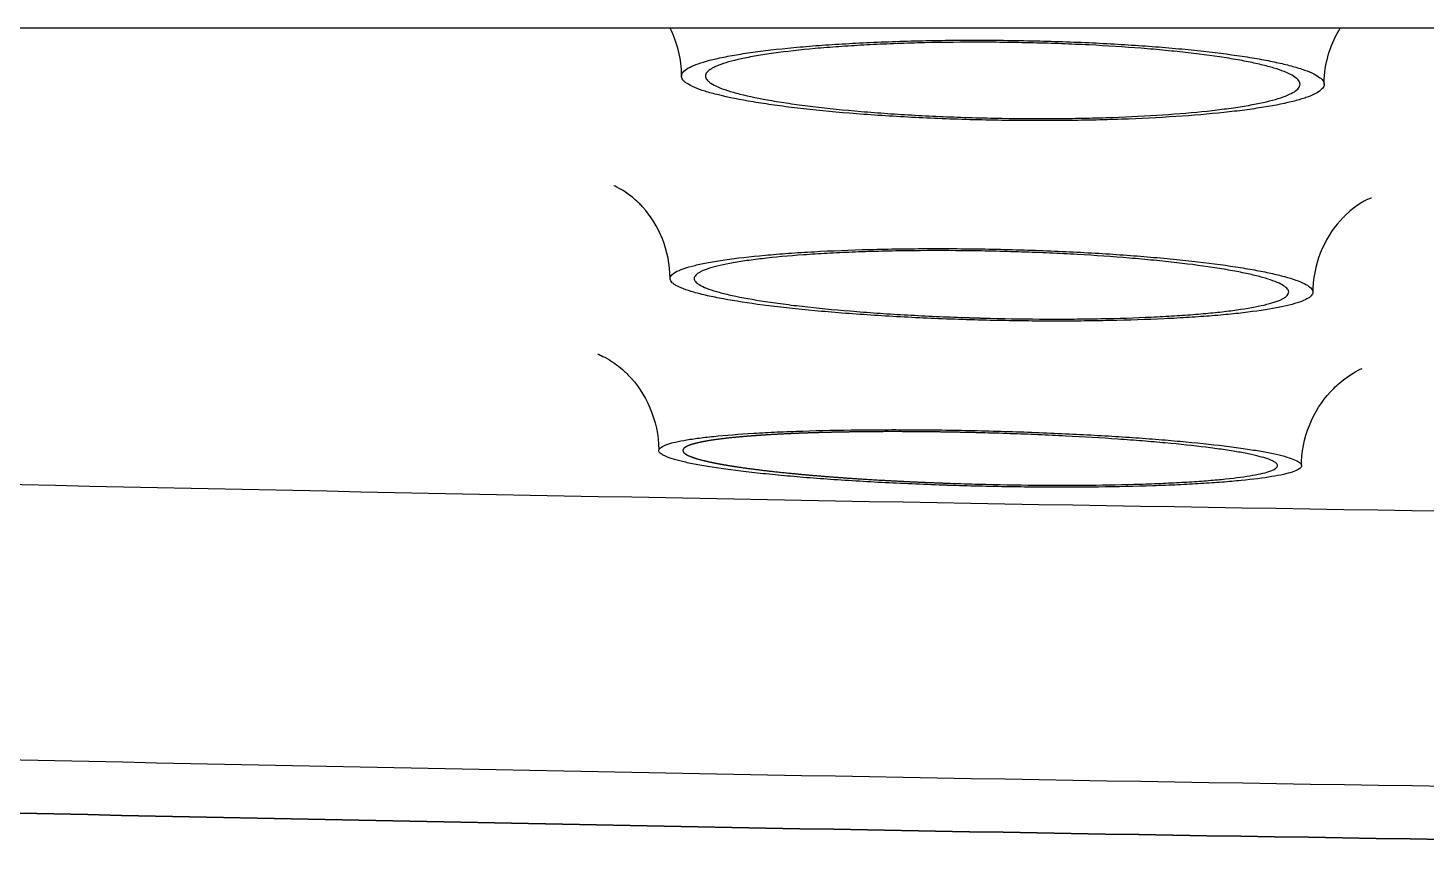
# Model space of a CAD drawing. Header units: millimetres. Extents: x 0 to 2809, y -1128 to 717.
# Drawn here: x 422.2 to 509.2, y 312 to 364 of the extents above; entities that cross this region are included whole.
import ezdxf

# ---------------------------------------------------------------- set-up
doc = ezdxf.new("R2010")
doc.units = ezdxf.units.MM
doc.layers.add('Blocks', color=7, linetype='Continuous')
doc.layers.add('Blocks$Inner', color=7, linetype='Continuous', lineweight=25, true_color=0x007f00)
doc.layers.add('Blocks$Outline', color=7, linetype='Continuous', lineweight=35, true_color=0xff3f3f)

# ---------------------------------------------------------------- blocks, each defined once
blk = doc.blocks.new('Balcony Lounge Bench w Arm Front')
at = {"layer": 'Blocks$Inner'}
blk.add_lwpolyline([(1224.493, 363.997), (1060.548, 363.997), (874.6, 363.997), (778.67, 363.997), (712.85, 363.997), (647.029, 363.997), (551.1, 363.997), (365.151, 363.997), (201.207, 363.997)], dxfattribs=at)
for points in [[(462.092, 364), (462.536, 363.121), (462.81, 362.092), (462.81, 361.007)], [(484.723, 363.07), (484.103, 363.085), (483.48, 363.096), (482.853, 363.104)], [(482.856, 363.233), (483.534, 363.226), (484.208, 363.214), (484.878, 363.199)], [(482.751, 358.252), (482.09, 358.262), (481.431, 358.277), (480.759, 358.295)], [(480.898, 358.425), (481.519, 358.406), (482.138, 358.392), (482.755, 358.382)], [(483.991, 350.062), (483.39, 350.082), (482.785, 350.098), (482.173, 350.111)], [(482.183, 350.241), (482.84, 350.228), (483.494, 350.211), (484.144, 350.19)], [(482.02, 345.811), (481.369, 345.826), (480.72, 345.844), (480.058, 345.866)], [(483.269, 338.76), (482.675, 338.78), (482.077, 338.798), (481.461, 338.814)], [(481.482, 338.943), (482.131, 338.927), (482.777, 338.909), (483.421, 338.888)], [(481.314, 335.491), (480.671, 335.506), (480.029, 335.524), (479.389, 335.545)], [(479.541, 335.674), (480.136, 335.653), (480.73, 335.635), (481.321, 335.62)]]:
    blk.add_open_spline(points, degree=3, dxfattribs=at)
for points, knots in [([(502.81, 360.497), (502.81, 360.606), (502.813, 360.714), (502.818, 360.823), (502.876, 362.004), (503.261, 363.104), (503.818, 363.997)], [0.000008, 0.000008, 0.000008, 0.000008, 0.359459, 0.359459, 0.359459, 4.273182, 4.273182, 4.273182, 4.273182]), ([(462.81, 361.007), (462.81, 361.091), (462.845, 361.174), (462.916, 361.257), (462.983, 361.336), (463.082, 361.413), (463.213, 361.491), (463.279, 361.529), (463.353, 361.568), (463.434, 361.606), (463.516, 361.644), (463.605, 361.681), (463.702, 361.718), (464.088, 361.866), (464.592, 362.007), (465.214, 362.14), (465.37, 362.173), (465.533, 362.206), (465.704, 362.239), (465.875, 362.271), (466.053, 362.303), (466.237, 362.334), (466.605, 362.397), (466.997, 362.456), (467.413, 362.513), (468.245, 362.626), (469.171, 362.728), (470.196, 362.818), (470.708, 362.864), (471.238, 362.906), (471.783, 362.944), (472.328, 362.982), (472.889, 363.016), (473.465, 363.048), (474.041, 363.079), (474.632, 363.106), (475.24, 363.13), (475.847, 363.154), (476.473, 363.175), (477.102, 363.191), (478.359, 363.224), (479.639, 363.241), (480.94, 363.242), (481.573, 363.243), (482.213, 363.24), (482.856, 363.233)], [250.332814, 250.332814, 250.332814, 250.332814, 253.121177, 253.121177, 253.121177, 255.775128, 255.775128, 255.775128, 257.110629, 257.110629, 257.110629, 258.438624, 258.438624, 258.438624, 263.732217, 263.732217, 263.732217, 265.063012, 265.063012, 265.063012, 266.397936, 266.397936, 266.397936, 269.047181, 269.047181, 269.047181, 274.351006, 274.351006, 274.351006, 277.011787, 277.011787, 277.011787, 279.652688, 279.652688, 279.652688, 282.299131, 282.299131, 282.299131, 284.965807, 284.965807, 284.965807, 290.259437, 290.259437, 290.259437, 292.851377, 292.851377, 292.851377, 292.851377]), ([(482.853, 363.104), (482.258, 363.11), (481.666, 363.114), (481.08, 363.113), (479.876, 363.113), (478.693, 363.097), (477.53, 363.067), (476.948, 363.052), (476.369, 363.033), (475.808, 363.011), (475.246, 362.988), (474.699, 362.962), (474.166, 362.933), (473.633, 362.904), (473.114, 362.872), (472.61, 362.836), (472.106, 362.8), (471.615, 362.761), (471.142, 362.718), (470.194, 362.633), (469.337, 362.537), (468.568, 362.43), (468.183, 362.377), (467.82, 362.321), (467.48, 362.262), (467.31, 362.233), (467.145, 362.202), (466.987, 362.172), (466.829, 362.141), (466.678, 362.11), (466.534, 362.079), (465.958, 361.953), (465.492, 361.82), (465.135, 361.68), (465.045, 361.645), (464.963, 361.609), (464.888, 361.574), (464.812, 361.538), (464.744, 361.501), (464.683, 361.465), (464.561, 361.392), (464.47, 361.318), (464.408, 361.244), (464.343, 361.166), (464.31, 361.087), (464.31, 361.007)], [256.565289, 256.565289, 256.565289, 256.565289, 259.156974, 259.156974, 259.156974, 264.450055, 264.450055, 264.450055, 267.116451, 267.116451, 267.116451, 269.762622, 269.762622, 269.762622, 272.403262, 272.403262, 272.403262, 275.063796, 275.063796, 275.063796, 280.367193, 280.367193, 280.367193, 283.016261, 283.016261, 283.016261, 284.351107, 284.351107, 284.351107, 285.681831, 285.681831, 285.681831, 290.975217, 290.975217, 290.975217, 292.303178, 292.303178, 292.303178, 293.638652, 293.638652, 293.638652, 296.292571, 296.292571, 296.292571, 299.080828, 299.080828, 299.080828, 299.080828]), ([(501.31, 360.497), (501.31, 360.531), (501.305, 360.566), (501.269, 360.677), (501.216, 360.753), (500.976, 360.982), (500.709, 361.133), (500.141, 361.357), (499.925, 361.431), (499.446, 361.576), (499.182, 361.646), (498.606, 361.785), (498.294, 361.852), (497.622, 361.984), (497.26, 362.049), (496.112, 362.236), (495.272, 362.35), (493.905, 362.507), (493.431, 362.556), (492.446, 362.65), (491.935, 362.695), (490.379, 362.817), (489.3, 362.886), (487.62, 362.97), (487.049, 362.995), (485.89, 363.038), (485.308, 363.055), (484.723, 363.07)], [383.124899, 383.124899, 383.124899, 383.124899, 384.265574, 384.265574, 386.833901, 386.833901, 391.970555, 391.970555, 394.538882, 394.538882, 397.10721, 397.10721, 399.675537, 399.675537, 402.243864, 402.243864, 407.380518, 407.380518, 409.948845, 409.948845, 412.517172, 412.517172, 417.653827, 417.653827, 420.222154, 420.222154, 422.790481, 422.790481, 422.790481, 422.790481]), ([(484.878, 363.199), (485.511, 363.184), (486.14, 363.165), (487.392, 363.121), (488.01, 363.095), (489.826, 363.007), (490.992, 362.936), (492.675, 362.807), (493.228, 362.761), (494.293, 362.662), (494.805, 362.61), (496.283, 362.446), (497.19, 362.326), (498.431, 362.13), (498.823, 362.062), (499.549, 361.923), (499.886, 361.852), (500.509, 361.707), (500.794, 361.632), (501.313, 361.481), (501.547, 361.403), (502.16, 361.166), (502.449, 361.007), (502.708, 360.767), (502.765, 360.686), (502.804, 360.569), (502.81, 360.533), (502.81, 360.497)], [147.786431, 147.786431, 147.786431, 147.786431, 149.68967, 149.68967, 151.592908, 151.592908, 155.399385, 155.399385, 157.302623, 157.302623, 159.205862, 159.205862, 163.012338, 163.012338, 164.915577, 164.915577, 166.818815, 166.818815, 168.722054, 168.722054, 170.625292, 170.625292, 174.431769, 174.431769, 176.335007, 176.335007, 177.180337, 177.180337, 177.180337, 177.180337]), ([(480.759, 358.295), (479.429, 358.333), (478.15, 358.385), (476.905, 358.451), (476.282, 358.484), (475.668, 358.521), (475.063, 358.562), (474.458, 358.603), (473.86, 358.647), (473.283, 358.694), (472.131, 358.789), (471.052, 358.895), (470.046, 359.013), (469.794, 359.043), (469.547, 359.073), (469.305, 359.104), (469.063, 359.135), (468.825, 359.166), (468.593, 359.199), (468.129, 359.263), (467.692, 359.33), (467.281, 359.398), (466.459, 359.535), (465.74, 359.679), (465.126, 359.83), (464.972, 359.868), (464.825, 359.906), (464.686, 359.945), (464.547, 359.984), (464.415, 360.022), (464.292, 360.061), (464.044, 360.139), (463.828, 360.218), (463.642, 360.297), (463.456, 360.376), (463.301, 360.456), (463.176, 360.536), (463.114, 360.576), (463.06, 360.616), (463.013, 360.657), (462.966, 360.697), (462.927, 360.738), (462.897, 360.779), (462.839, 360.855), (462.81, 360.932), (462.81, 361.007)], [210.671317, 210.671317, 210.671317, 210.671317, 215.977556, 215.977556, 215.977556, 218.625545, 218.625545, 218.625545, 221.292619, 221.292619, 221.292619, 226.586873, 226.586873, 226.586873, 227.913944, 227.913944, 227.913944, 229.249034, 229.249034, 229.249034, 231.905011, 231.905011, 231.905011, 237.203272, 237.203272, 237.203272, 238.538874, 238.538874, 238.538874, 239.868986, 239.868986, 239.868986, 242.513356, 242.513356, 242.513356, 245.156804, 245.156804, 245.156804, 246.485749, 246.485749, 246.485749, 247.821484, 247.821484, 247.821484, 250.332814, 250.332814, 250.332814, 250.332814]), ([(464.31, 361.007), (464.31, 360.936), (464.337, 360.863), (464.39, 360.791), (464.418, 360.752), (464.454, 360.714), (464.498, 360.675), (464.541, 360.637), (464.591, 360.599), (464.649, 360.561), (464.764, 360.484), (464.908, 360.409), (465.08, 360.334), (465.252, 360.259), (465.452, 360.184), (465.681, 360.11), (465.795, 360.073), (465.916, 360.036), (466.045, 360), (466.174, 359.963), (466.31, 359.927), (466.452, 359.891), (467.02, 359.747), (467.686, 359.61), (468.446, 359.48), (468.826, 359.414), (469.23, 359.351), (469.659, 359.29), (469.874, 359.259), (470.094, 359.229), (470.318, 359.199), (470.542, 359.17), (470.771, 359.141), (471.003, 359.113), (471.934, 359), (472.932, 358.899), (473.998, 358.808), (474.531, 358.763), (475.084, 358.72), (475.644, 358.681), (476.204, 358.642), (476.772, 358.607), (477.348, 358.575), (478.499, 358.511), (479.682, 358.46), (480.898, 358.425)], [299.080828, 299.080828, 299.080828, 299.080828, 301.59227, 301.59227, 301.59227, 302.928021, 302.928021, 302.928021, 304.256984, 304.256984, 304.256984, 306.900479, 306.900479, 306.900479, 309.544902, 309.544902, 309.544902, 310.875044, 310.875044, 310.875044, 312.210674, 312.210674, 312.210674, 317.509031, 317.509031, 317.509031, 320.165036, 320.165036, 320.165036, 321.500133, 321.500133, 321.500133, 322.827205, 322.827205, 322.827205, 328.121392, 328.121392, 328.121392, 330.788385, 330.788385, 330.788385, 333.436259, 333.436259, 333.436259, 338.742167, 338.742167, 338.742167, 338.742167]), ([(502.81, 360.497), (502.81, 360.452), (502.801, 360.407), (502.715, 360.203), (502.529, 360.047), (502.074, 359.82), (501.892, 359.744), (501.469, 359.597), (501.231, 359.526), (500.437, 359.318), (499.802, 359.188), (498.691, 359.007), (498.292, 358.949), (497.458, 358.84), (497.02, 358.788), (495.647, 358.643), (494.65, 358.559), (492.497, 358.417), (491.37, 358.36), (489.612, 358.298), (489.015, 358.281), (487.794, 358.255), (487.171, 358.245), (485.295, 358.228), (484.03, 358.233), (482.751, 358.252)], [177.180337, 177.180337, 177.180337, 177.180337, 178.238246, 178.238246, 182.044723, 182.044723, 183.947961, 183.947961, 185.851199, 185.851199, 189.657676, 189.657676, 191.560915, 191.560915, 193.464153, 193.464153, 197.27063, 197.27063, 201.077107, 201.077107, 202.980345, 202.980345, 204.883584, 204.883584, 208.69006, 208.69006, 208.69006, 208.69006]), ([(482.755, 358.382), (483.938, 358.362), (485.108, 358.357), (486.844, 358.372), (487.421, 358.38), (488.549, 358.404), (489.102, 358.42), (490.728, 358.478), (491.77, 358.53), (493.762, 358.663), (494.684, 358.743), (495.954, 358.88), (496.359, 358.928), (497.131, 359.031), (497.5, 359.086), (498.528, 359.257), (499.115, 359.38), (499.849, 359.576), (500.07, 359.644), (500.461, 359.783), (500.629, 359.855), (501.05, 360.071), (501.222, 360.218), (501.301, 360.412), (501.31, 360.455), (501.31, 360.497)], [340.604013, 340.604013, 340.604013, 340.604013, 345.740667, 345.740667, 348.308994, 348.308994, 350.877321, 350.877321, 356.013975, 356.013975, 361.15063, 361.15063, 363.718957, 363.718957, 366.287284, 366.287284, 371.423938, 371.423938, 373.992265, 373.992265, 376.560592, 376.560592, 381.697247, 381.697247, 383.124899, 383.124899, 383.124899, 383.124899]), ([(462.108, 348.414), (462.107, 350.153), (461.399, 351.762), (460.417, 352.846), (460.353, 352.917), (460.288, 352.986), (460.224, 353.051), (459.971, 353.306), (459.726, 353.508), (459.504, 353.67), (459.279, 353.833), (459.092, 353.945), (458.949, 354.023), (458.712, 354.151), (458.609, 354.185), (458.609, 354.184)], [62.865541, 62.865541, 62.865541, 62.865541, 68.50429, 68.50429, 68.50429, 68.874561, 68.874561, 68.874561, 70.319035, 70.319035, 70.319035, 71.786987, 71.786987, 71.786987, 74.223516, 74.223516, 74.223516, 74.223516]), ([(505.757, 353.41), (505.754, 353.417), (505.119, 353.305), (504.065, 352.275), (504.041, 352.252), (504.017, 352.228), (503.993, 352.203), (502.967, 351.167), (502.181, 349.579), (502.113, 347.827), (502.109, 347.74), (502.108, 347.654), (502.108, 347.567)], [-11.773348, -11.773348, -11.773348, -11.773348, -6.129342, -6.129342, -6.129342, -5.993134, -5.993134, -5.993134, -0.28321, -0.28321, -0.28321, -0.000009, -0.000009, -0.000009, -0.000009]), ([(462.108, 348.423), (462.114, 348.566), (462.246, 348.706), (462.573, 348.877), (462.647, 348.911), (462.81, 348.977), (462.898, 349.01), (463.187, 349.108), (463.409, 349.171), (463.913, 349.294), (464.194, 349.354), (464.66, 349.44), (464.823, 349.469), (465.164, 349.524), (465.342, 349.552), (466.26, 349.685), (467.091, 349.78), (468.481, 349.907), (468.968, 349.947), (469.992, 350.02), (470.521, 350.053), (472.155, 350.143), (473.306, 350.189), (475.127, 350.238), (475.752, 350.25), (477.009, 350.268), (477.643, 350.273), (478.921, 350.277), (479.566, 350.275), (480.866, 350.263), (481.523, 350.254), (482.183, 350.241)], [29.498103, 29.498103, 29.498103, 29.498103, 33.427424, 33.427424, 34.409754, 34.409754, 35.392084, 35.392084, 37.356745, 37.356745, 39.321405, 39.321405, 40.303736, 40.303736, 41.286066, 41.286066, 45.215387, 45.215387, 47.180048, 47.180048, 49.144708, 49.144708, 53.074029, 53.074029, 55.03869, 55.03869, 57.00335, 57.00335, 58.968011, 58.968011, 60.932671, 60.932671, 60.932671, 60.932671]), ([(482.173, 350.111), (481.558, 350.125), (480.95, 350.134), (479.146, 350.152), (477.963, 350.151), (476.219, 350.127), (475.64, 350.116), (474.518, 350.087), (473.971, 350.069), (472.906, 350.026), (472.388, 350.002), (471.381, 349.947), (470.891, 349.916), (469.471, 349.814), (468.616, 349.736), (467.463, 349.602), (467.101, 349.555), (466.592, 349.48), (466.428, 349.455), (466.113, 349.402), (465.962, 349.376), (465.244, 349.241), (464.779, 349.126), (464.335, 348.973), (464.253, 348.942), (464.103, 348.879), (464.035, 348.847), (463.854, 348.751), (463.764, 348.686), (463.639, 348.552), (463.608, 348.483), (463.608, 348.414)], [200.384133, 200.384133, 200.384133, 200.384133, 203.035006, 203.035006, 208.33675, 208.33675, 210.987622, 210.987622, 213.638495, 213.638495, 216.289367, 216.289367, 218.940239, 218.940239, 224.241983, 224.241983, 226.892856, 226.892856, 228.218292, 228.218292, 229.543728, 229.543728, 234.845472, 234.845472, 236.170908, 236.170908, 237.496345, 237.496345, 240.147217, 240.147217, 242.89454, 242.89454, 242.89454, 242.89454]), ([(500.608, 347.567), (500.608, 347.597), (500.602, 347.627), (500.566, 347.725), (500.513, 347.794), (500.272, 347.999), (500.004, 348.136), (499.435, 348.343), (499.218, 348.411), (498.737, 348.546), (498.472, 348.612), (497.895, 348.743), (497.582, 348.807), (496.909, 348.934), (496.546, 348.996), (495.396, 349.178), (494.554, 349.291), (493.185, 349.448), (492.711, 349.498), (491.724, 349.595), (491.212, 349.641), (489.653, 349.77), (488.573, 349.844), (486.891, 349.939), (486.319, 349.968), (485.16, 350.02), (484.577, 350.042), (483.991, 350.062)], [313.535662, 313.535662, 313.535662, 313.535662, 314.320401, 314.320401, 316.082339, 316.082339, 319.606216, 319.606216, 321.368154, 321.368154, 323.130092, 323.130092, 324.89203, 324.89203, 326.653969, 326.653969, 330.177845, 330.177845, 331.939783, 331.939783, 333.701721, 333.701721, 337.225598, 337.225598, 338.987536, 338.987536, 340.749474, 340.749474, 340.749474, 340.749474]), ([(484.144, 350.19), (484.777, 350.171), (485.407, 350.147), (486.661, 350.094), (487.279, 350.064), (489.097, 349.966), (490.265, 349.888), (491.95, 349.754), (492.503, 349.705), (493.57, 349.604), (494.083, 349.552), (495.564, 349.387), (496.473, 349.268), (497.717, 349.077), (498.109, 349.011), (498.837, 348.878), (499.175, 348.811), (499.799, 348.673), (500.085, 348.603), (500.605, 348.461), (500.84, 348.388), (501.455, 348.17), (501.745, 348.025), (502.005, 347.807), (502.062, 347.735), (502.102, 347.631), (502.108, 347.598), (502.108, 347.567)], [62.89842, 62.89842, 62.89842, 62.89842, 64.80312, 64.80312, 66.707821, 66.707821, 70.517223, 70.517223, 72.421924, 72.421924, 74.326625, 74.326625, 78.136026, 78.136026, 80.040727, 80.040727, 81.945428, 81.945428, 83.850129, 83.850129, 85.75483, 85.75483, 89.564231, 89.564231, 91.468932, 91.468932, 92.317305, 92.317305, 92.317305, 92.317305]), ([(480.058, 345.866), (479.387, 345.888), (478.739, 345.914), (476.821, 345.999), (475.577, 346.067), (473.761, 346.189), (473.164, 346.233), (472.012, 346.326), (471.454, 346.374), (470.375, 346.476), (469.853, 346.53), (469.099, 346.614), (468.852, 346.642), (468.367, 346.701), (468.129, 346.73), (466.97, 346.882), (466.149, 347.009), (465.07, 347.208), (464.736, 347.276), (464.275, 347.38), (464.128, 347.416), (463.849, 347.486), (463.718, 347.522), (463.099, 347.699), (462.726, 347.843), (462.414, 348.024), (462.359, 348.061), (462.265, 348.134), (462.226, 348.17), (462.137, 348.276), (462.108, 348.345), (462.108, 348.414)], [33.484162, 33.484162, 33.484162, 33.484162, 35.448823, 35.448823, 39.378144, 39.378144, 41.342804, 41.342804, 43.307465, 43.307465, 45.272125, 45.272125, 46.254456, 46.254456, 47.236786, 47.236786, 51.166107, 51.166107, 53.130768, 53.130768, 54.113098, 54.113098, 55.095428, 55.095428, 59.024749, 59.024749, 60.007079, 60.007079, 60.98941, 60.98941, 62.865541, 62.865541, 62.865541, 62.865541]), ([(463.608, 348.414), (463.608, 348.349), (463.635, 348.283), (463.719, 348.183), (463.756, 348.148), (463.843, 348.079), (463.894, 348.045), (464.068, 347.942), (464.213, 347.874), (464.559, 347.739), (464.76, 347.671), (465.104, 347.571), (465.226, 347.537), (465.485, 347.47), (465.621, 347.437), (466.334, 347.273), (467.001, 347.147), (468.144, 346.966), (468.549, 346.907), (469.193, 346.821), (469.414, 346.793), (469.862, 346.737), (470.091, 346.71), (471.256, 346.577), (472.255, 346.48), (473.856, 346.348), (474.409, 346.305), (475.53, 346.228), (476.098, 346.192), (477.826, 346.092), (479.009, 346.037), (480.225, 345.994)], [242.89454, 242.89454, 242.89454, 242.89454, 245.448961, 245.448961, 246.774397, 246.774397, 248.099833, 248.099833, 250.750706, 250.750706, 253.401578, 253.401578, 254.727014, 254.727014, 256.05245, 256.05245, 261.354195, 261.354195, 264.005067, 264.005067, 265.330503, 265.330503, 266.655939, 266.655939, 271.957683, 271.957683, 274.608556, 274.608556, 277.259428, 277.259428, 282.561172, 282.561172, 282.561172, 282.561172]), ([(502.108, 347.567), (502.108, 347.527), (502.098, 347.487), (502.013, 347.308), (501.827, 347.172), (501.37, 346.976), (501.188, 346.912), (500.764, 346.788), (500.525, 346.728), (499.73, 346.555), (499.094, 346.448), (497.98, 346.303), (497.581, 346.256), (496.745, 346.17), (496.307, 346.13), (495.39, 346.056), (494.911, 346.022), (493.913, 345.959), (493.393, 345.931), (491.775, 345.855), (490.648, 345.819), (488.887, 345.783), (488.289, 345.774), (487.067, 345.763), (486.443, 345.761), (484.566, 345.765), (483.3, 345.781), (482.02, 345.811)], [-0.000009, -0.000009, -0.000009, -0.000009, 1.05632, 1.05632, 4.865721, 4.865721, 6.770422, 6.770422, 8.675123, 8.675123, 12.484525, 12.484525, 14.389226, 14.389226, 16.293926, 16.293926, 18.198627, 18.198627, 20.103328, 20.103328, 23.91273, 23.91273, 25.817431, 25.817431, 27.722132, 27.722132, 31.531533, 31.531533, 31.531533, 31.531533]), ([(482.027, 345.94), (483.21, 345.911), (484.381, 345.894), (486.118, 345.888), (486.695, 345.889), (487.826, 345.897), (488.379, 345.905), (490.007, 345.936), (491.05, 345.969), (492.546, 346.038), (493.028, 346.064), (493.951, 346.121), (494.394, 346.153), (495.242, 346.221), (495.647, 346.258), (496.42, 346.338), (496.79, 346.381), (497.82, 346.517), (498.408, 346.616), (499.144, 346.778), (499.365, 346.834), (499.757, 346.951), (499.926, 347.011), (500.348, 347.195), (500.52, 347.323), (500.599, 347.492), (500.608, 347.529), (500.608, 347.567)], [284.367452, 284.367452, 284.367452, 284.367452, 287.891328, 287.891328, 289.653266, 289.653266, 291.415204, 291.415204, 294.939081, 294.939081, 296.701019, 296.701019, 298.462957, 298.462957, 300.224896, 300.224896, 301.986834, 301.986834, 305.51071, 305.51071, 307.272648, 307.272648, 309.034587, 309.034587, 312.558463, 312.558463, 313.535662, 313.535662, 313.535662, 313.535662]), ([(457.607, 343.711), (457.64, 343.699), (457.712, 343.672), (457.831, 343.617), (457.953, 343.561), (458.123, 343.477), (458.339, 343.344), (458.611, 343.178), (458.93, 342.952), (459.272, 342.637), (459.343, 342.571), (459.415, 342.502), (459.486, 342.43), (460.597, 341.306), (461.393, 339.591), (461.405, 337.755)], [31.999091, 31.999091, 31.999091, 31.999091, 33.417981, 33.417981, 33.417981, 34.853006, 34.853006, 34.853006, 36.635766, 36.635766, 36.635766, 37.014728, 37.014728, 37.014728, 42.885145, 42.885145, 42.885145, 42.885145]), ([(501.405, 336.772), (501.405, 336.857), (501.407, 336.943), (501.41, 337.028), (501.478, 338.837), (502.296, 340.488), (503.411, 341.578), (503.537, 341.7), (503.663, 341.814), (503.788, 341.918), (504.446, 342.465), (504.907, 342.71), (505.172, 342.813)], [0.000007, 0.000007, 0.000007, 0.000007, 0.271322, 0.271322, 0.271322, 6.009027, 6.009027, 6.009027, 6.652776, 6.652776, 6.652776, 9.885346, 9.885346, 9.885346, 9.885346]), ([(712.85, 332.398), (667.864, 332.398), (622.874, 332.616), (577.884, 333.072), (532.873, 333.529), (487.864, 334.222), (442.862, 335.131), (397.852, 336.04), (352.851, 337.168), (307.865, 338.536), (289.233, 339.103), (270.604, 339.709), (251.977, 340.355), (242.665, 340.678), (233.353, 341.01), (224.042, 341.352), (219.385, 341.523), (214.727, 341.697), (210.07, 341.872), (207.742, 341.96), (205.414, 342.049), (203.086, 342.138), (202.503, 342.16), (201.92, 342.182), (201.337, 342.205), (201.293, 342.206), (201.25, 342.208), (201.206, 342.21)], [-518.79142, -518.79142, -518.79142, -518.79142, -383.814278, -383.814278, -383.814278, -248.76604, -248.76604, -248.76604, -113.7149, -113.7149, -113.7149, -57.79422, -57.79422, -57.79422, -29.839201, -29.839201, -29.839201, -15.856407, -15.856407, -15.856407, -8.866597, -8.866597, -8.866597, -7.115836, -7.115836, -7.115836, -6.985128, -6.985128, -6.985128, -6.985128]), ([(461.405, 337.718), (461.412, 337.835), (461.544, 337.944), (461.872, 338.074), (461.946, 338.1), (462.109, 338.151), (462.198, 338.176), (462.487, 338.25), (462.709, 338.297), (463.213, 338.387), (463.494, 338.431), (464.116, 338.514), (464.46, 338.555), (465.561, 338.667), (466.393, 338.733), (467.782, 338.816), (468.27, 338.842), (469.293, 338.888), (469.823, 338.908), (471.456, 338.961), (472.607, 338.985), (474.427, 339.005), (475.052, 339.008), (476.308, 339.01), (476.942, 339.008), (478.22, 338.999), (478.865, 338.992), (480.165, 338.971), (480.822, 338.958), (481.482, 338.943)], [157.821874, 157.821874, 157.821874, 157.821874, 161.752812, 161.752812, 162.735546, 162.735546, 163.71828, 163.71828, 165.683749, 165.683749, 167.649218, 167.649218, 169.614687, 169.614687, 173.545625, 173.545625, 175.511094, 175.511094, 177.476563, 177.476563, 181.407501, 181.407501, 183.37297, 183.37297, 185.338439, 185.338439, 187.303908, 187.303908, 189.269377, 189.269377, 189.269377, 189.269377]), ([(499.905, 336.772), (499.905, 336.794), (499.9, 336.817), (499.863, 336.892), (499.81, 336.943), (499.569, 337.099), (499.3, 337.203), (498.73, 337.361), (498.513, 337.414), (498.031, 337.517), (497.766, 337.568), (497.187, 337.669), (496.874, 337.719), (496.199, 337.817), (495.836, 337.866), (494.684, 338.009), (493.841, 338.099), (492.47, 338.226), (491.995, 338.267), (491.007, 338.346), (490.495, 338.384), (488.934, 338.492), (487.853, 338.557), (486.171, 338.642), (485.598, 338.669), (484.438, 338.717), (483.855, 338.74), (483.269, 338.76)], [299.750155, 299.750155, 299.750155, 299.750155, 300.900644, 300.900644, 303.471878, 303.471878, 308.614347, 308.614347, 311.185582, 311.185582, 313.756816, 313.756816, 316.328051, 316.328051, 318.899285, 318.899285, 324.041754, 324.041754, 326.612989, 326.612989, 329.184223, 329.184223, 334.326692, 334.326692, 336.897927, 336.897927, 339.469161, 339.469161, 339.469161, 339.469161]), ([(483.421, 338.888), (484.054, 338.868), (484.684, 338.845), (485.938, 338.795), (486.557, 338.767), (488.376, 338.678), (489.545, 338.611), (491.232, 338.497), (491.786, 338.457), (492.854, 338.373), (493.367, 338.33), (494.85, 338.195), (495.761, 338.1), (497.006, 337.947), (497.399, 337.895), (498.128, 337.79), (498.467, 337.737), (499.092, 337.629), (499.379, 337.574), (499.9, 337.463), (500.135, 337.407), (500.751, 337.237), (501.041, 337.125), (501.302, 336.957), (501.36, 336.902), (501.399, 336.821), (501.405, 336.796), (501.405, 336.772)], [191.879727, 191.879727, 191.879727, 191.879727, 193.784866, 193.784866, 195.690004, 195.690004, 199.500282, 199.500282, 201.405421, 201.405421, 203.31056, 203.31056, 207.120837, 207.120837, 209.025976, 209.025976, 210.931115, 210.931115, 212.836253, 212.836253, 214.741392, 214.741392, 218.55167, 218.55167, 220.456809, 220.456809, 221.309258, 221.309258, 221.309258, 221.309258]), ([(479.389, 335.545), (479.372, 335.545), (479.356, 335.546), (478.682, 335.568), (478.034, 335.592), (476.117, 335.672), (474.872, 335.736), (473.057, 335.846), (472.459, 335.886), (471.307, 335.968), (470.749, 336.011), (469.67, 336.101), (469.149, 336.148), (468.394, 336.221), (468.147, 336.246), (467.662, 336.297), (467.424, 336.323), (466.265, 336.453), (465.444, 336.562), (464.365, 336.73), (464.031, 336.788), (463.57, 336.875), (463.423, 336.904), (463.145, 336.963), (463.013, 336.993), (462.395, 337.14), (462.023, 337.257), (461.71, 337.404), (461.656, 337.433), (461.562, 337.492), (461.523, 337.522), (461.434, 337.606), (461.405, 337.661), (461.405, 337.718)], [128.384579, 128.384579, 128.384579, 128.384579, 128.435266, 128.435266, 130.400735, 130.400735, 134.331673, 134.331673, 136.297142, 136.297142, 138.262611, 138.262611, 140.22808, 140.22808, 141.210814, 141.210814, 142.193549, 142.193549, 146.124487, 146.124487, 148.089956, 148.089956, 149.07269, 149.07269, 150.055425, 150.055425, 153.986363, 153.986363, 154.969097, 154.969097, 155.951831, 155.951831, 157.821874, 157.821874, 157.821874, 157.821874]), ([(501.405, 336.772), (501.405, 336.741), (501.396, 336.711), (501.311, 336.573), (501.125, 336.469), (500.668, 336.319), (500.485, 336.27), (500.062, 336.175), (499.823, 336.129), (499.027, 335.997), (498.391, 335.917), (497.277, 335.806), (496.878, 335.772), (496.042, 335.707), (495.603, 335.677), (494.686, 335.622), (494.207, 335.597), (493.209, 335.552), (492.688, 335.531), (491.071, 335.478), (489.943, 335.454), (488.183, 335.433), (487.585, 335.429), (486.362, 335.426), (485.738, 335.428), (483.86, 335.44), (482.594, 335.46), (481.314, 335.491)], [221.309258, 221.309258, 221.309258, 221.309258, 222.361947, 222.361947, 226.172225, 226.172225, 228.077364, 228.077364, 229.982502, 229.982502, 233.79278, 233.79278, 235.697919, 235.697919, 237.603058, 237.603058, 239.508196, 239.508196, 241.413335, 241.413335, 245.223613, 245.223613, 247.128751, 247.128751, 249.03389, 249.03389, 252.844168, 252.844168, 252.844168, 252.844168]), ([(481.321, 335.62), (482.505, 335.589), (483.676, 335.569), (485.413, 335.554), (485.991, 335.552), (487.121, 335.552), (487.675, 335.555), (489.303, 335.571), (490.346, 335.592), (491.842, 335.638), (492.324, 335.656), (493.247, 335.697), (493.69, 335.719), (494.538, 335.768), (494.944, 335.795), (495.717, 335.854), (496.087, 335.885), (497.117, 335.985), (497.706, 336.059), (498.442, 336.18), (498.663, 336.222), (499.055, 336.309), (499.224, 336.354), (499.646, 336.492), (499.818, 336.588), (499.897, 336.715), (499.905, 336.743), (499.905, 336.772)], [257.189657, 257.189657, 257.189657, 257.189657, 262.332126, 262.332126, 264.903361, 264.903361, 267.474595, 267.474595, 272.617064, 272.617064, 275.188299, 275.188299, 277.759533, 277.759533, 280.330768, 280.330768, 282.902002, 282.902002, 288.044471, 288.044471, 290.615706, 290.615706, 293.18694, 293.18694, 298.329409, 298.329409, 299.750155, 299.750155, 299.750155, 299.750155]), ([(712.85, 315.278), (667.905, 315.278), (622.954, 315.496), (578.004, 315.95), (532.944, 316.406), (487.884, 317.1), (442.831, 318.009), (397.771, 318.917), (352.718, 320.046), (307.68, 321.415), (289.027, 321.981), (270.377, 322.589), (251.729, 323.235), (242.406, 323.558), (233.084, 323.89), (223.763, 324.232), (219.1, 324.403), (214.438, 324.577), (209.776, 324.753), (207.445, 324.841), (205.115, 324.929), (202.784, 325.018), (202.254, 325.039), (201.724, 325.059), (201.194, 325.079)], [525.53183, 525.53183, 525.53183, 525.53183, 660.389243, 660.389243, 660.389243, 795.588988, 795.588988, 795.588988, 930.794132, 930.794132, 930.794132, 986.778897, 986.778897, 986.778897, 1014.764977, 1014.764977, 1014.764977, 1028.762971, 1028.762971, 1028.762971, 1035.760289, 1035.760289, 1035.760289, 1037.350876, 1037.350876, 1037.350876, 1037.350876]), ([(712.85, 311.986), (667.837, 311.986), (622.825, 312.204), (532.79, 313.113), (487.767, 313.805), (397.731, 315.615), (352.717, 316.74), (285.207, 318.785), (262.706, 319.525), (228.957, 320.72), (216.301, 321.183), (203.302, 321.677), (201.551, 321.744), (201.206, 321.757)], [540.333851, 540.333851, 540.333851, 540.333851, 675.38338, 675.38338, 810.478825, 810.478825, 945.574271, 945.574271, 1013.121994, 1013.121994, 1046.895855, 1051.117588, 1052.152137, 1052.152137, 1052.152137, 1052.152137])]:
    blk.add_open_spline(points, degree=3, knots=knots, dxfattribs=at)
blk.add_rational_spline([(480.225, 345.994), (480.827, 345.973), (481.428, 345.955), (482.027, 345.94)], [1, 0.999999999993, 0.999999999993, 1], degree=3, dxfattribs=at)
for points, weights, knots in [([(481.461, 338.814), (480.836, 338.83), (480.229, 338.843), (479.627, 338.853), (478.425, 338.874), (477.242, 338.885), (476.08, 338.885), (475.499, 338.886), (474.921, 338.883), (474.36, 338.878), (473.799, 338.873), (473.253, 338.865), (472.72, 338.855), (472.188, 338.845), (471.671, 338.832), (471.168, 338.817), (470.664, 338.802), (470.175, 338.784), (469.702, 338.764), (468.756, 338.723), (467.902, 338.672), (467.135, 338.613), (466.751, 338.584), (466.389, 338.552), (466.051, 338.518), (465.881, 338.501), (465.717, 338.483), (465.559, 338.465), (465.402, 338.447), (465.252, 338.428), (465.108, 338.409), (464.535, 338.333), (464.071, 338.25), (463.717, 338.16), (463.628, 338.137), (463.547, 338.114), (463.472, 338.091), (463.397, 338.068), (463.329, 338.044), (463.269, 338.02), (463.149, 337.971), (463.059, 337.922), (462.998, 337.872), (462.936, 337.82), (462.905, 337.768), (462.905, 337.714)], [1.00000001302, 1.00000001301, 1.000000013, 1.000000013, 1.00000001298, 1.00000001296, 1.00000001294, 1.00000001293, 1.00000001292, 1.00000001291, 1.0000000129, 1.0000000129, 1.00000001289, 1.00000001288, 1.00000001287, 1.00000001286, 1.00000001285, 1.00000001284, 1.00000001284, 1.00000001282, 1.00000001281, 1.00000001279, 1.00000001279, 1.00000001278, 1.00000001277, 1.00000001277, 1.00000001277, 1.00000001277, 1.00000001276, 1.00000001276, 1.00000001276, 1.00000001275, 1.00000001274, 1.00000001273, 1.00000001273, 1.00000001273, 1.00000001273, 1.00000001273, 1.00000001273, 1.00000001273, 1.00000001272, 1.00000001272, 1.00000001272, 1.00000001272, 1.00000001272, 1.00000001272], [172.366074, 172.366074, 172.366074, 172.366074, 175.026812, 175.026812, 175.026812, 180.320216, 180.320216, 180.320216, 182.98679, 182.98679, 182.98679, 185.633136, 185.633136, 185.633136, 188.273783, 188.273783, 188.273783, 190.934123, 190.934123, 190.934123, 196.237187, 196.237187, 196.237187, 198.885626, 198.885626, 198.885626, 200.220113, 200.220113, 200.220113, 201.550646, 201.550646, 201.550646, 206.84236, 206.84236, 206.84236, 208.169682, 208.169682, 208.169682, 209.504577, 209.504577, 209.504577, 212.157554, 212.157554, 212.157554, 214.87878, 214.87878, 214.87878, 214.87878]), ([(462.905, 337.714), (462.905, 337.664), (462.933, 337.612), (462.99, 337.559), (463.019, 337.532), (463.055, 337.505), (463.099, 337.478), (463.143, 337.45), (463.194, 337.423), (463.253, 337.396), (463.37, 337.341), (463.515, 337.287), (463.688, 337.232), (463.862, 337.177), (464.063, 337.122), (464.293, 337.067), (464.408, 337.04), (464.531, 337.012), (464.66, 336.985), (464.79, 336.957), (464.927, 336.93), (465.069, 336.903), (465.64, 336.794), (466.308, 336.689), (467.071, 336.587), (467.453, 336.536), (467.858, 336.486), (468.288, 336.436), (468.503, 336.412), (468.724, 336.387), (468.949, 336.364), (469.173, 336.34), (469.402, 336.316), (469.636, 336.293), (470.568, 336.201), (471.568, 336.116), (472.636, 336.038), (473.17, 335.999), (473.724, 335.961), (474.284, 335.926), (474.844, 335.891), (475.413, 335.858), (475.989, 335.828), (477.141, 335.767), (478.325, 335.716), (479.541, 335.674)], [1.00000001272, 1.00000001272, 1.00000001272, 1.00000001272, 1.00000001272, 1.00000001272, 1.00000001272, 1.00000001272, 1.00000001272, 1.00000001273, 1.00000001273, 1.00000001273, 1.00000001273, 1.00000001274, 1.00000001274, 1.00000001274, 1.00000001275, 1.00000001275, 1.00000001275, 1.00000001275, 1.00000001276, 1.00000001276, 1.00000001277, 1.00000001278, 1.00000001279, 1.0000000128, 1.00000001281, 1.00000001281, 1.00000001282, 1.00000001282, 1.00000001283, 1.00000001283, 1.00000001283, 1.00000001284, 1.00000001285, 1.00000001287, 1.00000001289, 1.0000000129, 1.00000001291, 1.00000001291, 1.00000001292, 1.00000001293, 1.00000001294, 1.00000000863, 1.00000000431, 1], [214.87878, 214.87878, 214.87878, 214.87878, 217.454442, 217.454442, 217.454442, 218.789498, 218.789498, 218.789498, 220.117879, 220.117879, 220.117879, 222.760044, 222.760044, 222.760044, 225.402971, 225.402971, 225.402971, 226.732315, 226.732315, 226.732315, 228.067283, 228.067283, 228.067283, 233.363238, 233.363238, 233.363238, 236.01803, 236.01803, 236.01803, 237.352633, 237.352633, 237.352633, 238.679262, 238.679262, 238.679262, 243.971935, 243.971935, 243.971935, 246.638363, 246.638363, 246.638363, 249.285863, 249.285863, 249.285863, 254.591399, 254.591399, 254.591399, 254.591399])]:
    blk.add_rational_spline(points, weights, degree=3, knots=knots, dxfattribs=at)
at = {"layer": 'Blocks$Outline'}
blk.add_open_spline([(201.206, 321.757), (201.551, 321.744), (203.302, 321.677), (216.301, 321.183), (228.957, 320.72), (262.706, 319.525), (285.207, 318.785), (352.717, 316.74), (397.731, 315.615), (487.767, 313.805), (532.79, 313.113), (622.825, 312.204), (667.837, 311.986), (712.85, 311.986), (757.862, 311.986), (802.874, 312.204), (892.909, 313.113), (937.932, 313.805), (1027.969, 315.615), (1072.982, 316.74), (1140.492, 318.785), (1162.993, 319.525), (1196.743, 320.72), (1209.398, 321.183), (1222.398, 321.677), (1224.148, 321.744), (1224.493, 321.757)], degree=3, knots=[-1052.152137, -1052.152137, -1052.152137, -1052.152137, -1051.117588, -1046.895855, -1013.121994, -1013.121994, -945.574271, -945.574271, -810.478825, -810.478825, -675.38338, -675.38338, -540.333851, -540.333851, -540.333851, -405.284322, -405.284322, -270.188876, -270.188876, -135.093431, -135.093431, -67.545708, -67.545708, -33.771847, -29.550114, -28.515564, -28.515564, -28.515564, -28.515564], dxfattribs=at)

msp = doc.modelspace()

# ---------------------------------------------------------------- block references
at = {"layer": 'Blocks'}
msp.add_blockref('Balcony Lounge Bench w Arm Front', (0, 0), dxfattribs=at)

doc.saveas('drawing.dxf')
